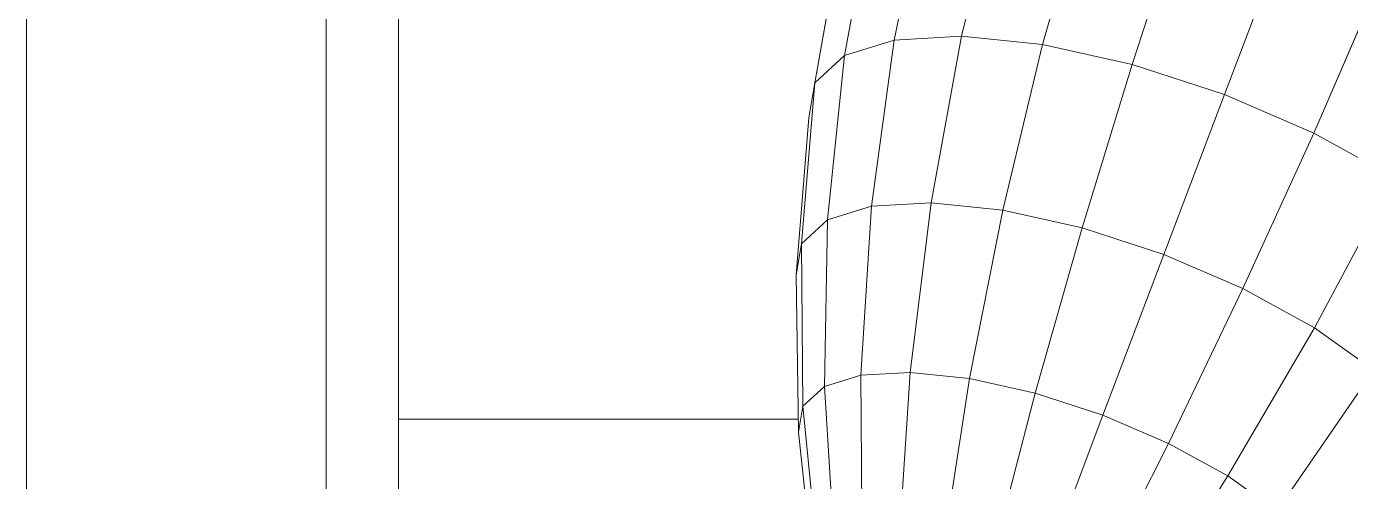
# Model space of a CAD drawing. Header units: inches. Extents: x -827 to 154, y -802 to 207.
# Drawn here: x -722.464 to -720.254, y 46.838 to 47.598 of the extents above; entities that cross this region are included whole.
import ezdxf

# ---------------------------------------------------------------- set-up
doc = ezdxf.new("R2010")
doc.units = ezdxf.units.IN
doc.header["$MEASUREMENT"] = 0
doc.layers.add('DrillPressTable _1__skp', color=8, linetype='Continuous', lineweight=9)
doc.layers.add('Layer0', color=7, linetype='Continuous', lineweight=9)

# ---------------------------------------------------------------- blocks, each defined once
blk = doc.blocks.new('DrillPressTable _1__skp_70-402113-Level 1')
at = {"layer": 'Layer0'}
blk.add_line((3.0262, 7.7578), (3.0262, 8.4249), dxfattribs=at)
blk.add_line((3.0262, 7.7578), (3.0262, 8.4249), dxfattribs=at)
blk = doc.blocks.new('DrillPressTable _1__skp_69-402112-Level 1')
blk.add_blockref('DrillPressTable _1__skp_70-402113-Level 1', (0.5, 0))
blk = doc.blocks.new('DrillPressTable _1__skp_62-402105-Level 1')
blk.add_blockref('DrillPressTable _1__skp_69-402112-Level 1', (13.7863, 0))
blk = doc.blocks.new('DrillPressTable _1__skp_18-402061-Level 1')
at = {"layer": 'Layer0'}
for p, q in [((6.5899, 0.9115), (6.5899, 20.1008)), ((6.5899, 0.9115), (6.5899, 20.1008)), ((6.4691, 19.98), (6.4691, 0.98)), ((6.4691, 0.98), (6.4691, 19.98)), ((6.4691, 19.98), (6.4691, 0.98)), ((5.9691, 19.5751), (5.9691, 3.67)), ((5.9691, 3.67), (5.9691, 19.5751))]:
    blk.add_line(p, q, dxfattribs=at)
blk = doc.blocks.new('DrillPressTable _1__skp_12-402055-Level 1')
at = {"layer": 'Layer0'}
for p, q in [((7.0811, 11.9979), (7.1383, 12.2682)), ((7.0811, 11.9979), (7.1383, 12.2682)), ((7.1937, 12.0041), (7.2597, 12.2749)), ((7.2597, 12.2749), (7.1937, 12.0041)), ((7.3289, 11.9902), (7.4054, 12.2599)), ((7.4054, 12.2599), (7.3289, 11.9902)), ((7.049, 12.2403), (6.9982, 11.972)), ((6.9982, 11.972), (7.049, 12.2403)), ((7.4782, 11.957), (7.5663, 12.2242)), ((7.5663, 12.2242), (7.4782, 11.957)), ((6.9955, 12.1912), (6.9488, 11.9266)), ((6.9488, 11.9266), (6.9955, 12.1912)), ((7.6323, 11.9067), (7.7324, 12.1699)), ((7.7324, 12.1699), (7.6323, 11.9067)), ((7.7815, 11.8424), (7.8931, 12.1006)), ((7.8931, 12.1006), (7.7815, 11.8424)), ((7.0811, 11.9979), (7.1937, 12.0041)), ((7.0811, 11.9979), (7.1937, 12.0041)), ((7.143, 11.7261), (7.1937, 12.0041)), ((7.143, 11.7261), (7.1937, 12.0041)), ((7.1937, 12.0041), (7.3289, 11.9902)), ((7.3289, 11.9902), (7.1937, 12.0041)), ((7.0811, 11.9979), (6.9982, 11.972)), ((6.9982, 11.972), (7.0811, 11.9979)), ((7.0811, 11.9979), (7.0434, 11.7206)), ((7.0434, 11.7206), (7.0811, 11.9979)), ((7.2627, 11.7138), (7.3289, 11.9902)), ((7.3289, 11.9902), (7.2627, 11.7138)), ((7.3289, 11.9902), (7.4782, 11.957)), ((7.4782, 11.957), (7.3289, 11.9902)), ((6.9982, 11.972), (6.9488, 11.9266)), ((6.9488, 11.9266), (6.9982, 11.972)), ((6.9982, 11.972), (6.9701, 11.6977)), ((6.9701, 11.6977), (6.9982, 11.972)), ((7.3948, 11.6844), (7.4782, 11.957)), ((7.4782, 11.957), (7.3948, 11.6844)), ((7.4782, 11.957), (7.6323, 11.9067)), ((7.6323, 11.9067), (7.4782, 11.957)), ((6.9488, 11.9266), (6.9265, 11.6576)), ((6.9265, 11.6576), (6.9488, 11.9266)), ((6.949, 11.9266), (6.9386, 11.868)), ((6.9488, 11.9266), (6.9386, 11.868)), ((6.949, 11.9266), (6.9386, 11.868)), ((6.9386, 11.868), (6.9488, 11.9266)), ((7.5312, 11.6399), (7.6323, 11.9067)), ((7.6323, 11.9067), (7.5312, 11.6399)), ((7.6323, 11.9067), (7.7815, 11.8424)), ((7.7815, 11.8424), (7.6323, 11.9067)), ((6.9386, 11.868), (6.9175, 11.6056)), ((6.9386, 11.868), (6.9175, 11.6056)), ((7.6631, 11.583), (7.7815, 11.8424)), ((7.7815, 11.8424), (7.6631, 11.583)), ((7.7815, 11.8424), (7.9163, 11.7681)), ((7.9163, 11.7681), (7.7815, 11.8424)), ((7.7825, 11.5172), (7.9163, 11.7681)), ((7.9163, 11.7681), (7.7825, 11.5172)), ((7.0434, 11.7206), (6.9701, 11.6977)), ((6.9701, 11.6977), (7.0434, 11.7206)), ((7.0434, 11.7206), (7.0256, 11.4385)), ((7.0256, 11.4385), (7.0434, 11.7206)), ((7.143, 11.7261), (7.0434, 11.7206)), ((7.0434, 11.7206), (7.143, 11.7261)), ((7.1081, 11.443), (7.143, 11.7261)), ((7.1081, 11.443), (7.143, 11.7261)), ((7.143, 11.7261), (7.2627, 11.7138)), ((7.2627, 11.7138), (7.143, 11.7261)), ((7.2072, 11.4328), (7.2627, 11.7138)), ((7.2627, 11.7138), (7.2072, 11.4328)), ((7.2627, 11.7138), (7.3948, 11.6844)), ((7.3948, 11.6844), (7.2627, 11.7138)), ((6.9701, 11.6977), (6.9265, 11.6576)), ((6.9265, 11.6576), (6.9701, 11.6977)), ((6.9701, 11.6977), (6.9648, 11.4195)), ((6.9648, 11.4195), (6.9701, 11.6977)), ((7.3167, 11.4085), (7.3948, 11.6844)), ((7.3948, 11.6844), (7.3167, 11.4085)), ((7.3948, 11.6844), (7.5312, 11.6399)), ((7.5312, 11.6399), (7.3948, 11.6844)), ((6.9265, 11.6576), (6.9175, 11.6056)), ((6.9175, 11.6056), (6.9265, 11.6576)), ((6.9265, 11.6576), (6.9288, 11.3864)), ((6.9288, 11.3864), (6.9265, 11.6576)), ((7.4297, 11.3716), (7.5312, 11.6399)), ((7.5312, 11.6399), (7.4297, 11.3716)), ((7.5312, 11.6399), (7.6631, 11.583)), ((7.6631, 11.583), (7.5312, 11.6399)), ((6.9175, 11.6056), (6.9213, 11.3432)), ((6.9175, 11.6056), (6.9213, 11.3432)), ((7.539, 11.3244), (7.6631, 11.583)), ((7.6631, 11.583), (7.539, 11.3244)), ((7.6631, 11.583), (7.7825, 11.5172)), ((7.7825, 11.5172), (7.6631, 11.583)), ((7.6379, 11.27), (7.7825, 11.5172)), ((7.7825, 11.5172), (7.6379, 11.27)), ((7.7825, 11.5172), (7.8816, 11.4468)), ((7.8816, 11.4468), (7.7825, 11.5172)), ((7.0256, 11.4385), (6.9648, 11.4195)), ((6.9648, 11.4195), (7.0256, 11.4385)), ((7.1081, 11.443), (7.0256, 11.4385)), ((7.0256, 11.4385), (7.1081, 11.443)), ((7.0256, 11.4385), (7.0277, 11.1536)), ((7.0277, 11.1536), (7.0256, 11.4385)), ((7.0892, 11.157), (7.1081, 11.443)), ((7.0892, 11.157), (7.1081, 11.443)), ((7.1081, 11.443), (7.2072, 11.4328)), ((7.2072, 11.4328), (7.1081, 11.443)), ((7.163, 11.1494), (7.2072, 11.4328)), ((7.2072, 11.4328), (7.163, 11.1494)), ((7.2072, 11.4328), (7.3167, 11.4085)), ((7.3167, 11.4085), (7.2072, 11.4328)), ((7.72, 11.2116), (7.8816, 11.4468)), ((7.8816, 11.4468), (7.72, 11.2116)), ((6.9648, 11.4195), (6.9288, 11.3864)), ((6.9288, 11.3864), (6.9648, 11.4195)), ((6.9648, 11.4195), (6.9825, 11.1395)), ((6.9825, 11.1395), (6.9648, 11.4195)), ((7.2445, 11.1313), (7.3167, 11.4085)), ((7.3167, 11.4085), (7.2445, 11.1313)), ((7.3167, 11.4085), (7.4297, 11.3716)), ((7.4297, 11.3716), (7.3167, 11.4085)), ((6.9288, 11.3864), (6.9213, 11.3432)), ((6.9213, 11.3432), (6.9288, 11.3864)), ((6.9288, 11.3864), (6.9556, 11.1149)), ((6.9556, 11.1149), (6.9288, 11.3864)), ((7.3286, 11.1038), (7.4297, 11.3716)), ((7.4297, 11.3716), (7.3286, 11.1038)), ((7.4297, 11.3716), (7.539, 11.3244)), ((7.539, 11.3244), (7.4297, 11.3716)), ((6.9213, 11.3432), (6.9501, 11.0826)), ((6.9213, 11.3432), (6.9501, 11.0826)), ((7.41, 11.0687), (7.539, 11.3244)), ((7.539, 11.3244), (7.41, 11.0687)), ((7.539, 11.3244), (7.6379, 11.27)), ((7.6379, 11.27), (7.539, 11.3244)), ((7.4836, 11.0282), (7.6379, 11.27)), ((7.6379, 11.27), (7.4836, 11.0282)), ((7.6379, 11.27), (7.72, 11.2116)), ((7.72, 11.2116), (7.6379, 11.27))]:
    blk.add_line(p, q, dxfattribs=at)
blk = doc.blocks.new('DrillPressTable _1__skp_8-402051-Level 1')
blk.add_blockref('DrillPressTable _1__skp_12-402055-Level 1', (0, 0))
blk = doc.blocks.new('DrillPressTable _1__skp_3-402046-Level 1')
for name, p in [('DrillPressTable _1__skp_18-402061-Level 1', (2.6712, 0.2015)), ('DrillPressTable _1__skp_8-402051-Level 1', (3.0073, 0.7471))]:
    blk.add_blockref(name, p)
blk = doc.blocks.new('DrillPressTable _1__skp_2-402045-Level 1')
blk.add_blockref('DrillPressTable _1__skp_3-402046-Level 1', (1.9576, 0.5283))
blk = doc.blocks.new('DrillPressTable _1__skp_1-402044-Level 1')
blk.add_blockref('DrillPressTable _1__skp_62-402105-Level 1', (118.8142, 152.93))
at = {"rotation": 270.0000000000001}
blk.add_blockref('DrillPressTable _1__skp_2-402045-Level 1', (123.4866, 172.5737), dxfattribs=at)
blk = doc.blocks.new('DrillPressTable _1__skp-401998-Level 1')
blk.add_blockref('DrillPressTable _1__skp_1-402044-Level 1', (0, 0))

msp = doc.modelspace()

# ---------------------------------------------------------------- block references
at = {"layer": 'DrillPressTable _1__skp', "color": 7, "rotation": 89.99999999999967}
msp.add_blockref('DrillPressTable _1__skp-401998-Level 1', (-560.487909, -89.184773), dxfattribs=at)

doc.saveas('drawing.dxf')
